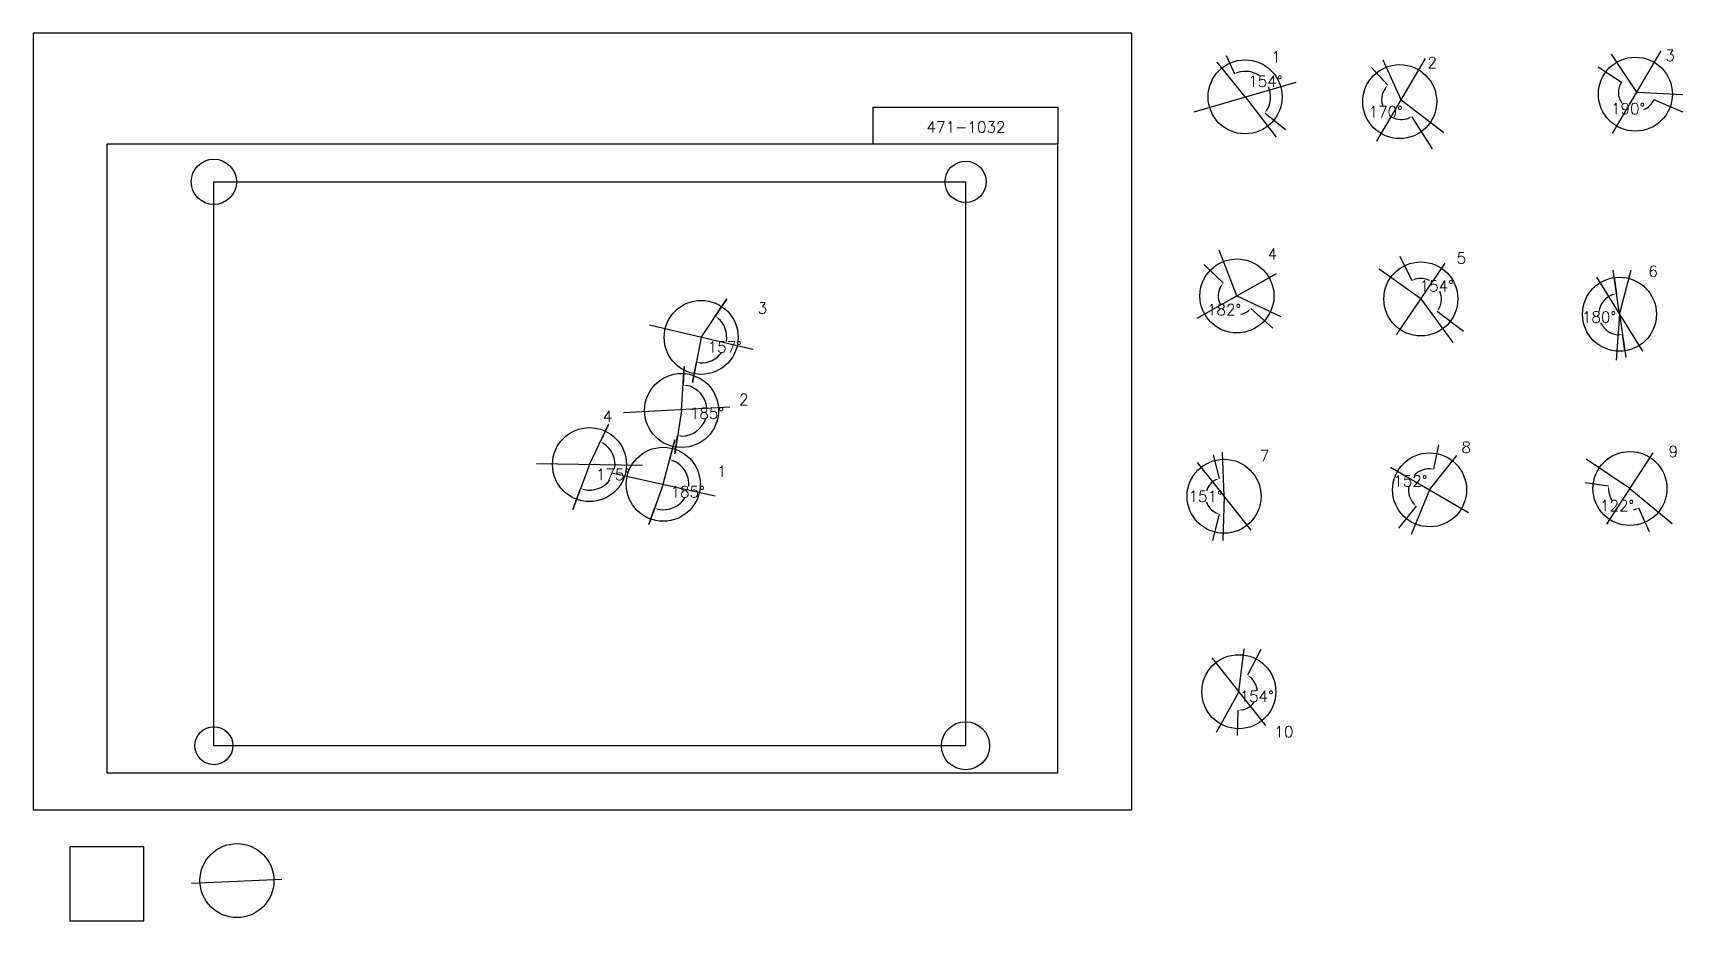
# Model space of a CAD drawing. Extents: x 0 to 2230150, y -150000 to 1050000.
import ezdxf

# ---------------------------------------------------------------- set-up
doc = ezdxf.new("R2010")
doc.units = 0
doc.header["$MEASUREMENT"] = 0
doc.layers.get('0').update_dxf_attribs({"linetype": 'CONTINUOUS'})
doc.layers.get('Defpoints').update_dxf_attribs({"linetype": 'CONTINUOUS'})
for name, color, linetype in [('_0-0_', 7, 'CONTINUOUS'), ('_0-1_V-nasSTD', 7, 'CONTINUOUS'), ('_0-2_番号', 7, 'CONTINUOUS'), ('ADD_LINE', 7, 'CONTINUOUS'), ('文字', 7, 'CONTINUOUS'), ('画像', 7, 'CONTINUOUS')]:
    doc.layers.add(name, color=color, linetype=linetype)
doc.layers.add('位置合わせ用', color=7, linetype='CONTINUOUS', plot=False)
doc.styles.get("Standard").update_dxf_attribs({"font": 'txt', "height": 15000, "bigfont": 'bigfont.shx'})
doc.dimstyles.get("Standard").update_dxf_attribs({"dimtxt": 0.18, "dimasz": 0.18, "dimexe": 0.18, "dimexo": 0.0625, "dimgap": 0.09, "dimtad": 0, "dimtih": 1, "dimtoh": 1, "dimdec": 4, "dimzin": 0, "dimdsep": 46, "dimtxsty": 'Standard', "dimcen": 0.09, "dimadec": 0, "dimazin": 0, "dimtfac": 1, "dimtdec": 4, "dimtofl": 0, "dimtmove": 0, "dimatfit": 3, "dimfxl": 1, "dimtolj": 1, "dimtzin": 0, "dimarcsym": 0})
picture_1 = doc.add_image_def('image1.jpg', size_in_pixel=(800, 600))

# ---------------------------------------------------------------- blocks, each defined once
blk = doc.blocks.new('-000-CCURVE_ORG002')
at = {"layer": '_0-0_', "color": 5, "linetype": 'Continuous'}
for p, q in [((30, -10), (10, -10)), ((10, -10), (10, -30)), ((30, -30), (30, -10)), ((10, -30), (30, -30))]:
    blk.add_line(p, q, dxfattribs=at)
blk = doc.blocks.new('-008-$$ATRU$$11$$背景色$$色$$0_0_0')
at = {"layer": '_0-2_番号'}
blk.add_blockref('-000-CCURVE_ORG002', (0, 0), dxfattribs=at)
blk = doc.blocks.new('*D27')
at = {"layer": 'ADD_LINE', "color": 0, "linetype": 'Continuous', "lineweight": -2}
for p, q in [((1612482, 1019756), (1623866, 995044)), ((1692790, 918934), (1664951, 941812))]:
    blk.add_line(p, q, dxfattribs=at)
for start, end in [(55.935441, 106.423298), (328.898292, 23.176446)]:
    blk.add_arc((1638300, 963714), 34496, start, end, dxfattribs=at)
at = {"layer": 'ADD_LINE', "color": 0}
for points in [[(1628254, 997582), (1628840, 996022), (1623866, 995045)], [(1667157, 946376), (1668518, 945414), (1664951, 941812)]]:
    blk.add_solid(points, dxfattribs=at)
at = {"layer": 'Defpoints', "color": 0}
for p in [(1612482, 1019756), (1638300, 963714), (1672046, 970868), (1692790, 918934)]:
    blk.add_point(p, dxfattribs=at)
at = {"layer": 'ADD_LINE', "color": 0, "linetype": 'Continuous', "insert": (1665608, 984790), "char_height": 15000, "attachment_point": 5}
blk.add_mtext('\\A1;154%%d', dxfattribs=at)
blk = doc.blocks.new('*D28')
at = {"color": 0, "linetype": 'Continuous', "lineweight": -2}
for p, q in [((1809179, 1003391), (1831324, 979396)), ((1891517, 893504), (1863720, 937271))]:
    blk.add_line(p, q, dxfattribs=at)
for start, end in [(143.458517, 199.177328), (242.968088, 291.666013)]:
    blk.add_arc((1849418, 959791), 26678, start, end, dxfattribs=at)
at = {"color": 0}
for points in [[(1828604, 975119), (1827364, 976233), (1831324, 979396)], [(1859646, 934256), (1858888, 935740), (1863721, 937271)]]:
    blk.add_solid(points, dxfattribs=at)
at = {"layer": 'Defpoints', "color": 0}
for p in [(1809179, 1003391), (1849418, 959791), (1823088, 955491), (1891518, 893504)]:
    blk.add_point(p, dxfattribs=at)
at = {"color": 0, "linetype": 'Continuous', "insert": (1828270, 943528), "char_height": 15000, "attachment_point": 5}
blk.add_mtext('\\A1;170%%d', dxfattribs=at)
blk = doc.blocks.new('*D31')
at = {"layer": 'ADD_LINE', "color": 0, "linetype": 'Continuous', "lineweight": -2}
for p, q in [((2115662, 1004203), (2146913, 983688)), ((2230150, 942907), (2190978, 959896))]:
    blk.add_line(p, q, dxfattribs=at)
for start, end in [(146.716384, 215.556167), (291.744567, 336.55299)]:
    blk.add_arc((2167922, 969896), 25131, start, end, dxfattribs=at)
at = {"layer": 'ADD_LINE', "color": 0}
for points in [[(2146913, 983688), (2146913, 983688), (2146913, 983688)], [(2190978, 959896), (2190978, 959896), (2190978, 959896)]]:
    blk.add_solid(points, dxfattribs=at)
at = {"layer": 'Defpoints', "color": 0}
for p in [(2115662, 1004204), (2167922, 969896), (2146156, 957332), (2230150, 942907)]:
    blk.add_point(p, dxfattribs=at)
at = {"layer": 'ADD_LINE', "color": 0, "linetype": 'Continuous', "insert": (2155982, 947782), "char_height": 15000, "attachment_point": 5}
blk.add_mtext('\\A1;190%%d', dxfattribs=at)
blk = doc.blocks.new('*D492')
at = {"color": 0, "linetype": 'Continuous', "lineweight": -2}
for p, q in [((1582560, 737261), (1608834, 712185)), ((1675657, 651191), (1646046, 677753))]:
    blk.add_line(p, q, dxfattribs=at)
for start, end in [(147.654398, 205.986177), (282.024317, 306.788949)]:
    blk.add_arc((1627174, 694681), 25352, start, end, dxfattribs=at)
at = {"color": 0}
for points in [[(1606412, 707733), (1605099, 708759), (1608834, 712185)], [(1642919, 673763), (1641794, 674993), (1646046, 677753)]]:
    blk.add_solid(points, dxfattribs=at)
at = {"layer": 'Defpoints', "color": 0}
for p in [(1582560, 737262), (1627174, 694681), (1602920, 687300), (1675658, 651190)]:
    blk.add_point(p, dxfattribs=at)
at = {"color": 0, "linetype": 'Continuous', "insert": (1609955, 676073), "char_height": 15000, "attachment_point": 5}
blk.add_mtext('\\A1;182%%d', dxfattribs=at)
blk = doc.blocks.new('*D493')
at = {"color": 0, "linetype": 'Continuous', "lineweight": -2}
for p, q in [((1847215, 748386), (1863522, 715452)), ((1933285, 646506), (1897834, 673710))]:
    blk.add_line(p, q, dxfattribs=at)
for start, end in [(64.877904, 105.999917), (332.840982, 21.383423)]:
    blk.add_arc((1875830, 690596), 27737, start, end, dxfattribs=at)
at = {"color": 0}
for points in [[(1867883, 718035), (1868485, 716481), (1863522, 715453)], [(1899804, 678380), (1901213, 677489), (1897835, 673710)]]:
    blk.add_solid(points, dxfattribs=at)
at = {"layer": 'Defpoints', "color": 0}
for p in [(1847214, 748386), (1887525, 715747), (1875830, 690596), (1933286, 646506)]:
    blk.add_point(p, dxfattribs=at)
at = {"color": 0, "linetype": 'Continuous', "insert": (1897257, 708209), "char_height": 15000, "attachment_point": 5}
blk.add_mtext('\\A1;154%%d', dxfattribs=at)
blk = doc.blocks.new('*D494')
at = {"color": 0, "linetype": 'Continuous', "lineweight": -2}
for p, q in [((2097719, 442479), (2129651, 438247)), ((2185031, 375777), (2170441, 407971))]:
    blk.add_line(p, q, dxfattribs=at)
for start, end in [(182.32444, 213.011449), (280.28229, 284.506363)]:
    blk.add_arc((2158450, 434431), 29051, start, end, dxfattribs=at)
at = {"color": 0}
for points in [[(2130255, 433215), (2128590, 433290), (2129651, 438247)], [(2166004, 405520), (2165449, 407092), (2170441, 407970)]]:
    blk.add_solid(points, dxfattribs=at)
at = {"layer": 'Defpoints', "color": 0}
for p in [(2097719, 442479), (2158450, 434431), (2134111, 418569), (2185032, 375776)]:
    blk.add_point(p, dxfattribs=at)
at = {"color": 0, "linetype": 'Continuous', "insert": (2141135, 411104), "char_height": 15000, "attachment_point": 5}
blk.add_mtext('\\A1;122%%d', dxfattribs=at)
blk = doc.blocks.new('*D495')
at = {"color": 0, "linetype": 'Continuous', "lineweight": -2}
for p, q in [((1899485, 493442), (1893065, 460614)), ((1845899, 380648), (1869761, 410403))]:
    blk.add_line(p, q, dxfattribs=at)
for start, end in [(88.997379, 136.834749), (170.916699, 221.208715)]:
    blk.add_arc((1887594, 432640), 28505, start, end, dxfattribs=at)
at = {"color": 0}
for points in [[(1888005, 460311), (1888181, 461969), (1893065, 460615)], [(1865573, 413259), (1866726, 414463), (1869761, 410403)]]:
    blk.add_solid(points, dxfattribs=at)
at = {"layer": 'Defpoints', "color": 0}
for p in [(1899486, 493442), (1869381, 454567), (1887594, 432640), (1845899, 380648)]:
    blk.add_point(p, dxfattribs=at)
at = {"color": 0, "linetype": 'Continuous', "insert": (1861739, 444640), "char_height": 15000, "attachment_point": 5}
blk.add_mtext('\\A1;152%%d', dxfattribs=at)
blk = doc.blocks.new('*D496')
at = {"color": 0, "linetype": 'Continuous', "lineweight": -2}
for p, q in [((1594921, 479957), (1603443, 448007)), ((1594453, 364310), (1603625, 399771))]:
    blk.add_line(p, q, dxfattribs=at)
for start, end in [(116.442259, 162.722612), (197.730428, 243.989803)]:
    blk.add_arc((1609870, 423913), 24936, start, end, dxfattribs=at)
at = {"color": 0}
for points in [[(1599060, 445461), (1598471, 447020), (1603443, 448007)], [(1598646, 400720), (1599223, 402284), (1603625, 399771)]]:
    blk.add_solid(points, dxfattribs=at)
at = {"layer": 'Defpoints', "color": 0}
for p in [(1594921, 479958), (1587247, 434403), (1609870, 423913), (1594453, 364310)]:
    blk.add_point(p, dxfattribs=at)
at = {"color": 0, "linetype": 'Continuous', "insert": (1584933, 423819), "char_height": 15000, "attachment_point": 5}
blk.add_mtext('\\A1;151%%d', dxfattribs=at)
blk = doc.blocks.new('*D497')
at = {"color": 0, "linetype": 'Continuous', "lineweight": -2}
for p, q in [((2137280, 719501), (2140368, 697666)), ((2151611, 620534), (2148379, 642348))]:
    blk.add_line(p, q, dxfattribs=at)
for start, end in [(108.314688, 172.816777), (204.310121, 268.164898)]:
    blk.add_arc((2144282, 669994), 27948, start, end, dxfattribs=at)
at = {"color": 0}
for points in [[(2135690, 695715), (2135310, 697337), (2140368, 697666)], [(2143435, 641228), (2143339, 642892), (2148379, 642348)]]:
    blk.add_solid(points, dxfattribs=at)
at = {"layer": 'Defpoints', "color": 0}
for p in [(2137280, 719501), (2144282, 669994), (2122350, 652671), (2151611, 620534)]:
    blk.add_point(p, dxfattribs=at)
at = {"color": 0, "linetype": 'Continuous', "insert": (2116623, 665988), "char_height": 15000, "attachment_point": 5}
blk.add_mtext('\\A1;180%%d', dxfattribs=at)
blk = doc.blocks.new('*D662')
at = {"color": 0, "linetype": 'Continuous', "lineweight": -2}
for p, q in [((1659684, 217062), (1641346, 182000)), ((1628066, 100544), (1629066, 134978))]:
    blk.add_line(p, q, dxfattribs=at)
for start, end in [(2.755917, 50.881259), (279.845571, 326.395586)]:
    blk.add_arc((1629789, 159904), 24936, start, end, dxfattribs=at)
at = {"color": 0}
for points in [[(1645980, 179947), (1645064, 178555), (1641346, 182001)], [(1633993, 136166), (1634112, 134504), (1629066, 134978)]]:
    blk.add_solid(points, dxfattribs=at)
at = {"layer": 'Defpoints', "color": 0}
for p in [(1659684, 217062), (1629789, 159904), (1648804, 143771), (1628066, 100544)]:
    blk.add_point(p, dxfattribs=at)
at = {"color": 0, "linetype": 'Continuous', "insert": (1653916, 153603), "char_height": 15000, "attachment_point": 5}
blk.add_mtext('\\A1;154%%d', dxfattribs=at)
blk = doc.blocks.new('*D665')
at = {"layer": 'ADD_LINE', "color": 0, "linetype": 'Continuous', "lineweight": -2}
for p, q in [((937636, 690722), (922188, 667447)), ((891380, 577717), (896596, 604832))]:
    blk.add_line(p, q, dxfattribs=at)
for start, end in [(350.739897, 48.115164), (267.423281, 323.433202)]:
    blk.add_arc((903112, 638706), 34496, start, end, dxfattribs=at)
at = {"layer": 'ADD_LINE', "color": 0}
for points in [[(926653, 665047), (925633, 663728), (922188, 667447)], [(901659, 605073), (901464, 603418), (896596, 604831)]]:
    blk.add_solid(points, dxfattribs=at)
at = {"layer": 'Defpoints', "color": 0}
for p in [(937636, 690722), (903112, 638706), (937524, 641105), (891380, 577717)]:
    blk.add_point(p, dxfattribs=at)
at = {"layer": 'ADD_LINE', "color": 0, "linetype": 'Continuous', "insert": (935044, 625655), "char_height": 15000, "attachment_point": 5}
blk.add_mtext('\\A1;157%%d', dxfattribs=at)
blk = doc.blocks.new('*D668')
at = {"layer": 'ADD_LINE', "color": 0, "linetype": 'Continuous', "lineweight": -2}
for p, q in [((880255, 599381), (878708, 574330)), ((867374, 481106), (871244, 505820))]:
    blk.add_line(p, q, dxfattribs=at)
for start, end in [(6.264444, 78.153154), (269.41173, 340.990466)]:
    blk.add_arc((876581, 539900), 34496, start, end, dxfattribs=at)
at = {"layer": 'ADD_LINE', "color": 0}
for points in [[(883774, 574487), (883551, 572835), (878708, 574330)], [(876296, 506237), (876158, 504576), (871244, 505820)]]:
    blk.add_solid(points, dxfattribs=at)
at = {"layer": 'Defpoints', "color": 0}
for p in [(880255, 599381), (876581, 539900), (904090, 519086), (867374, 481106)]:
    blk.add_point(p, dxfattribs=at)
at = {"layer": 'ADD_LINE', "color": 0, "linetype": 'Continuous', "insert": (910873, 536164), "char_height": 15000, "attachment_point": 5}
blk.add_mtext('\\A1;185%%d', dxfattribs=at)
blk = doc.blocks.new('*D671')
at = {"layer": 'ADD_LINE', "color": 0, "linetype": 'Continuous', "lineweight": -2}
for p, q in [((867373, 500428), (860471, 473587)), ((832242, 385795), (840164, 407733))]:
    blk.add_line(p, q, dxfattribs=at)
for start, end in [(355.569491, 67.265921), (258.458409, 329.196664)]:
    blk.add_arc((851879, 440178), 34496, start, end, dxfattribs=at)
at = {"layer": 'ADD_LINE', "color": 0}
for points in [[(865476, 472784), (864945, 471204), (860471, 473587)], [(845203, 407183), (844752, 405578), (840164, 407733)]]:
    blk.add_solid(points, dxfattribs=at)
at = {"layer": 'Defpoints', "color": 0}
for p in [(867374, 500428), (851879, 440178), (874942, 414526), (832242, 385794)]:
    blk.add_point(p, dxfattribs=at)
at = {"layer": 'ADD_LINE', "color": 0, "linetype": 'Continuous', "insert": (884843, 430014), "char_height": 15000, "attachment_point": 5}
blk.add_mtext('\\A1;185%%d', dxfattribs=at)
blk = doc.blocks.new('*D674')
at = {"layer": 'ADD_LINE', "color": 0, "linetype": 'Continuous', "lineweight": -2}
for p, q in [((777789, 520921), (766903, 497895)), ((729777, 406160), (740198, 434354))]:
    blk.add_line(p, q, dxfattribs=at)
for start, end in [(350.210828, 56.383117), (258.02569, 322.780785)]:
    blk.add_arc((752158, 466710), 34496, start, end, dxfattribs=at)
at = {"layer": 'ADD_LINE', "color": 0}
for points in [[(771666, 496162), (770846, 494711), (766903, 497896)], [(745233, 433765), (744770, 432164), (740198, 434354)]]:
    blk.add_solid(points, dxfattribs=at)
at = {"layer": 'Defpoints', "color": 0}
for p in [(777790, 520922), (752158, 466710), (773415, 439542), (729776, 406160)]:
    blk.add_point(p, dxfattribs=at)
at = {"layer": 'ADD_LINE', "color": 0, "linetype": 'Continuous', "insert": (783960, 453345), "char_height": 15000, "attachment_point": 5}
blk.add_mtext('\\A1;175%%d', dxfattribs=at)

msp = doc.modelspace()

# ---------------------------------------------------------------- linework, layer by layer
at = {"layer": '_0-1_V-nasSTD', "color": 7, "linetype": 'Continuous'}
for p, q in [((1485000, 1050000), (0, 1050000)), ((0, 1050000), (0, 0)), ((1485000, 1050000), (0, 1050000)), ((0, 1050000), (0, 0)), ((1485000, 0), (1485000, 1050000)), ((1485000, 0), (1485000, 1050000)), ((1135000, 950000), (1135000, 900000)), ((1135000, 950000), (1385000, 950000)), ((1385000, 950000), (1385000, 900000)), ((1385000, 900000), (100000, 900000)), ((100000, 900000), (100000, 50000)), ((1385000, 50000), (1385000, 900000)), ((100000, 50000), (1385000, 50000)), ((0, 0), (1485000, 0)), ((0, 0), (1485000, 0))]:
    msp.add_line(p, q, dxfattribs=at)
at = {"layer": 'ADD_LINE', "color": 5, "linetype": 'Continuous'}
for p, q in [((1638300.12759, 963713.94411), (1600657, 1010465.5)), ((1849417.68706, 959791.40858), (1824731.61592, 1013095)), ((2167921.53926, 969895.92252), (2133337.061, 1021586.01265)), ((1638300.12759, 963713.94411), (1680185.5, 909330)), ((1849417.68706, 959791.40858), (1907070.5, 915461)), ((2167921.53926, 969895.92252), (2230150.4375, 966693.63309)), ((1627173.85936, 694681.42053), (1603053, 756584)), ((1875829.60478, 690595.69901), (1819695, 730821)), ((2144282.17651, 669993.66595), (2135874.84661, 729434.5)), ((2144282.17651, 669993.66595), (2159881.11393, 729434.5)), ((1627173.85936, 694681.42053), (1686782, 666999.5)), ((903112.25, 638705.94411), (937636, 690722)), ((1875829.60478, 690595.69901), (1919233, 631868.5)), ((2144282.17651, 669993.66595), (2139973.5, 607862)), ((2144282.17651, 669993.66595), (2152852.5, 612158.5)), ((903112.25, 638705.94411), (891380, 577717)), ((876580.75, 539899.94411), (880255, 599381)), ((876580.75, 539899.94411), (867373.5, 481106)), ((752158.25, 466709.94411), (777789.5, 520921.5)), ((851879.25, 440178.44411), (867373.5, 500428.5)), ((1609869.59541, 423912.59025), (1607859.5021, 483624.43754)), ((1887594.19761, 432639.77192), (1924592.5, 479202.5)), ((2158449.59821, 434430.75199), (2099218, 473956.5)), ((752158.25, 466709.94411), (729776.5, 406160)), ((851879.25, 440178.44411), (832242.26431, 385794.5)), ((1609869.59541, 423912.59025), (1608159.50179, 364310.06247)), ((1887594.19761, 432639.77192), (1862762, 372404)), ((2158449.59821, 434430.75199), (2215384.5, 387018.5)), ((1629789, 159904), (1636845.5, 217647.28885)), ((1629789, 159904), (1599375.79815, 104642.5))]:
    msp.add_line(p, q, dxfattribs=at)
at = {"layer": 'ADD_LINE', "color": 1, "linetype": 'Continuous'}
for p, q in [((1816519.43706, 903878.65858), (1882315.93706, 1015704.15858)), ((2135023.28926, 913983.17252), (2200819.78926, 1025808.67252)), ((1569397.37759, 943664.44411), (1707202.87759, 983763.44411)), ((1843082.10478, 642335.94901), (1908577.10478, 738855.44901)), ((1573690.48436, 664418.92053), (1680657.23436, 724943.92053)), ((2113351.05151, 720119.29095), (2175213.30151, 619868.04095)), ((972931.0543, 622125.65538), (833293.4457, 655286.23284)), ((941622.47735, 544497.14848), (798306.42909, 536829.29725)), ((1573599.84541, 469670.84025), (1646139.34541, 378154.34025)), ((2126994.59821, 386171.00199), (2189904.59821, 482690.50199)), ((823912.53805, 465764.66431), (680403.96195, 467655.22392)), ((781801.09745, 455625.90159), (921957.40255, 424730.98663)), ((1835025.69761, 463233.02192), (1940162.69761, 402046.52192)), ((1593519.25, 205662.25), (1666058.75, 114145.75)), ((214262.32302, -98799.56876), (336470.78129, -93322.43898))]:
    msp.add_line(p, q, dxfattribs=at)
at = {"layer": 'ADD_LINE', "color": 5, "linetype": 'ByBlock'}
for centre in [(1638300.12759, 963713.94411), (1847299.84098, 957259.81804), (2165803.69318, 967364.33199), (1627173.85936, 694681.42053), (1875829.60478, 690595.69901), (2144282.17651, 669993.66595), (903112.25, 638705.94411), (876580.75, 539899.94411), (752158.25, 466709.94411), (851879.25, 440178.44411), (1609869.59541, 423912.59025), (1887594.19761, 432639.77192), (2158449.59821, 434430.75199), (1629789, 159904), (275704.61091, -95468.83904)]:
    msp.add_circle(centre, 50000, dxfattribs=at)
at = {"layer": '位置合わせ用', "color": 5, "linetype": 'Continuous'}
for centre, radius in [((244424.4, 848880.595), 30579.2687), ((1260424.4, 848880.595), 27848.33235), ((244424.4, 86880.595), 25672.78835), ((1260424.4, 86880.595), 32483.49996)]:
    msp.add_circle(centre, radius, dxfattribs=at)

# ---------------------------------------------------------------- block references
at = {"layer": '_0-0_', "xscale": 5000, "yscale": 5000, "zscale": 5000}
msp.add_blockref('-008-$$ATRU$$11$$背景色$$色$$0_0_0', (0, 0), dxfattribs=at)

# ---------------------------------------------------------------- texts
at = {"layer": '文字', "color": 5, "linetype": 'Continuous'}
for s, p in [('3', (2206162.5, 1012123.5)), ('1', (1673664.84659, 1010338.61449)), ('2', (1884735.5, 1002469.5)), ('4', (1668695.5, 743754)), ('5', (1924216.5, 738393)), ('6', (2183311.5, 720524.5)), ('3', (979445.5, 670777.5)), ('2', (954286.5, 547270)), ('4', (770168.5, 524398)), ('8', (1930840.69761, 482615.93968)), ('9', (2210625.69761, 476897.98348)), ('7', (1657991.59541, 471180.02727)), ('1', (924553, 450064.5)), ('10', (1677911, 98195.5))]:
    msp.add_text(s, height=15000, dxfattribs=at).set_placement(p)
at = {"layer": '文字', "linetype": 'Continuous'}
msp.add_text('471-1032', height=15000, dxfattribs=at).set_placement((1207698.06436, 915464.91089))

# ---------------------------------------------------------------- dimensions: what is measured, and where the dimension line sits
at = {"color": 5, "linetype": 'Continuous'}
for base, center, p1, p2, picture, middle in [((1823088.23526, 955490.96023), (1849417.68706, 959791.40858), (1809178.77504, 1003391.05715), (1891517.5, 893504), '*D28', (1828269.9978, 943527.67201)), ((1602919.66927, 687300.1765), (1627173.85936, 694681.42053), (1582560, 737261.5), (1675657.5, 651190.5), '*D492', (1609955.37168, 676073.03042)), ((1887525.02456, 715746.55986), (1875829.60478, 690595.69901), (1847214.5, 748386.5), (1933285.5, 646506), '*D493', (1897256.73514, 708208.95339)), ((2122350.14113, 652670.99813), (2144282.17651, 669993.66595), (2137279.85621, 719500.91301), (2151611.40936, 620533.75951), '*D497', (2116622.71578, 665988.26601)), ((1869381.14317, 454567.03326), (1887594.19761, 432639.77192), (1899485.5, 493442.5), (1845899, 380648), '*D495', (1861738.50652, 444639.91276)), ((1587247.09662, 434402.94997), (1609869.59541, 423912.59025), (1594921, 479957.5), (1594452.55209, 364310), '*D496', (1584933.35154, 423818.56891)), ((2134111.47282, 418568.6119), (2158449.59821, 434430.75199), (2097719, 442479), (2185031.5, 375776.5), '*D494', (2141135.0292, 411103.5675)), ((1648803.90553, 143771.4718), (1629789, 159904), (1659684.47103, 217061.94462), (1628066.5, 100544), '*D662', (1653916.18486, 153602.8851))]:
    dim = msp.add_angular_dim_3p(base=base, center=center, p1=p1, p2=p2, dimstyle='Standard', override={"dimasz": 5000, "dimtmove": 2}, dxfattribs=at)
    dim.commit()
    dim.dimension.update_dxf_attribs({"geometry": picture, "text_midpoint": middle})
at = {"layer": 'ADD_LINE', "color": 5, "linetype": 'Continuous'}
for base, center, p1, p2, override, picture, middle in [((1672045.78438, 970867.8893), (1638300.12759, 963713.94411), (1612481.5, 1019756.5), (1692790, 918933.5), {"dimasz": 5000, "dimtmove": 2}, '*D27', (1665608.30751, 984790.2719)), ((2146156.07889, 957332.10205), (2167921.53926, 969895.92252), (2115661.5, 1004203.5), (2230150.5, 942906.93528), {"dimtmove": 2}, '*D31', (2155981.84538, 947781.93238)), ((937524.32711, 641105.36759), (903112.25, 638705.94411), (937636, 690722), (891380, 577717), {"dimasz": 5000, "dimtmove": 2}, '*D665', (935043.73041, 625654.93485)), ((904089.61415, 519086.23043), (876580.75, 539899.94411), (880255, 599381), (867373.5, 481106), {"dimasz": 5000, "dimtmove": 2}, '*D668', (910873.46757, 536163.92946)), ((773415.23334, 439542.15172), (752158.25, 466709.94411), (777789.5, 520921.5), (729776.5, 406160), {"dimasz": 5000, "dimtmove": 2}, '*D674', (783959.52471, 453344.79499)), ((874942.0342, 414525.83666), (851879.25, 440178.44411), (867373.5, 500428.5), (832242.26431, 385794.5), {"dimasz": 5000, "dimtmove": 2}, '*D671', (884843.22428, 430013.56913))]:
    dim = msp.add_angular_dim_3p(base=base, center=center, p1=p1, p2=p2, dimstyle='Standard', override=override, dxfattribs=at)
    dim.commit()
    dim.dimension.update_dxf_attribs({"geometry": picture, "text_midpoint": middle})

# ---------------------------------------------------------------- pictures from other files: only their frames are drawn
at = {"layer": '画像', "color": 5, "linetype": 'Continuous'}
image = msp.add_image(picture_1, insert=(244424.4, 86880.595), size_in_units=(1016000, 762000), dxfattribs=at)
image.dxf.flags = 7

doc.saveas('drawing.dxf')
